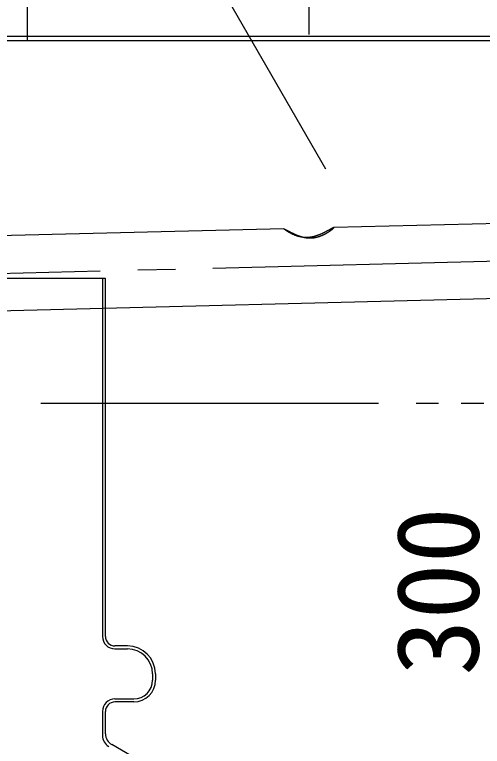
# Model space of a CAD drawing. Units: millimetres, scale not verified. Extents: x -8910 to 8910, y -6308 to 6308.
# Drawn here: x -5256 to -4882, y -1988 to -1403 of the extents above; entities that cross this region are included whole.
import ezdxf
from ezdxf.enums import TextEntityAlignment as Align

# ---------------------------------------------------------------- set-up
doc = ezdxf.new("R2010")
doc.units = ezdxf.units.MM
doc.header["$LTSCALE"] = 30
doc.linetypes.add('CHAIN2', pattern=[12, 9, -1, 1, -1])
doc.linetypes.add('DOUBLE_CHAIN2', pattern=[12.8, 9, -1, 0.6, -0.6, 0.6, -1])
doc.layers.add('0-5_空気管', color=3, linetype='Continuous', lineweight=25)
doc.styles.add('ＭＳ ゴシック', font='')
doc.styles.get('ＭＳ ゴシック').set_extended_font_data('MS Gothic')

msp = doc.modelspace()

# ---------------------------------------------------------------- linework, layer by layer
at = {"layer": '0-5_空気管'}
for p, q in [((-5245.69, -1424.09), (-5245.69, -1089.09)), ((-4275.83, -1555.33), (-5000.9, -1573.46)), ((-5040.79, -1574.46), (-5780.59, -1592.97)), ((-4275.83, -1615.35), (-5800.25, -1653.48)), ((-5183.43, -1614.09), (-5335.82, -1614.09)), ((-5185.82, -1614.09), (-5185.82, -1900.22)), ((-5183.43, -1900.22), (-5183.43, -1614.09)), ((-5165.82, -1907.82), (-5175.82, -1907.82)), ((-5175.82, -1910.22), (-5165.82, -1910.22)), ((-5145.82, -1930.22), (-5145.82, -1935.22)), ((-5143.42, -1930.22), (-5143.42, -1935.22)), ((-5175.82, -1950.22), (-5160.82, -1950.22)), ((-5160.82, -1952.62), (-5175.82, -1952.62)), ((-5185.82, -1960.22), (-5185.82, -1979.45)), ((-5183.43, -1978.06), (-5183.43, -1960.22)), ((-5140.15, -2008.82), (-5178.43, -1986.72))]:
    msp.add_line(p, q, dxfattribs=at)
at = {"layer": '0-5_空気管', "linetype": 'CHAIN2'}
for p, q in [((-5020.82, -1089.09), (-5020.82, -1440.31)), ((-5817.35, -1623.9), (-4189.37, -1583.17))]:
    msp.add_line(p, q, dxfattribs=at)
at = {"layer": '0-5_空気管', "linetype": 'DOUBLE_CHAIN2'}
msp.add_line((-4197.15, -1714.09), (-5999, -1714.09), dxfattribs=at)
at = {"layer": '0-5_空気管'}
for points in [[(-5007.22, -1526.87), (-5316.89, -990.5), (-5605.24, -990.5)], [(-4775.01, -1420.89), (-5266.64, -1420.89)], [(-5266.47, -1424.09), (-4775.18, -1424.09)], [(-5040.83, -1574.51), (-5040.84, -1574.5), (-5040.84, -1574.49), (-5040.84, -1574.48), (-5040.84, -1574.47), (-5040.83, -1574.47), (-5040.82, -1574.47), (-5040.8, -1574.47), (-5040.77, -1574.47), (-5040.75, -1574.47), (-5040.72, -1574.47), (-5040.7, -1574.48), (-5040.67, -1574.48), (-5040.65, -1574.49), (-5040.59, -1574.51), (-5040.56, -1574.53), (-5040.52, -1574.54), (-5040.48, -1574.56), (-5040.43, -1574.58), (-5040.37, -1574.61), (-5040.31, -1574.64), (-5040.24, -1574.67), (-5040.09, -1574.74), (-5040.01, -1574.78), (-5039.93, -1574.82), (-5039.85, -1574.86), (-5039.78, -1574.9), (-5039.7, -1574.94), (-5039.63, -1574.98), (-5039.55, -1575.01), (-5039.48, -1575.06), (-5039.4, -1575.1), (-5039.32, -1575.14), (-5039.23, -1575.19), (-5039.12, -1575.25), (-5039.01, -1575.31), (-5038.89, -1575.37), (-5038.76, -1575.44), (-5038.63, -1575.51), (-5038.5, -1575.58)], [(-5037.84, -1576.66), (-5037.99, -1576.57), (-5038.13, -1576.49), (-5038.27, -1576.4), (-5038.41, -1576.31), (-5038.54, -1576.23), (-5038.66, -1576.15), (-5038.77, -1576.08), (-5038.87, -1576.01), (-5038.96, -1575.95), (-5039.05, -1575.9), (-5039.14, -1575.84), (-5039.22, -1575.78), (-5039.3, -1575.73), (-5039.39, -1575.66), (-5039.48, -1575.6), (-5039.57, -1575.53), (-5039.67, -1575.47), (-5039.76, -1575.4), (-5039.85, -1575.33), (-5039.94, -1575.27), (-5040.02, -1575.21), (-5040.1, -1575.15), (-5040.17, -1575.1), (-5040.23, -1575.05), (-5040.29, -1575.01), (-5040.34, -1574.97), (-5040.38, -1574.94), (-5040.42, -1574.9), (-5040.46, -1574.87), (-5040.5, -1574.83), (-5040.54, -1574.8), (-5040.59, -1574.76), (-5040.63, -1574.73), (-5040.66, -1574.69), (-5040.7, -1574.66), (-5040.78, -1574.57), (-5040.8, -1574.55), (-5040.82, -1574.53), (-5040.83, -1574.51)], [(-5038.5, -1575.58), (-5038.37, -1575.65), (-5038.24, -1575.72), (-5038.11, -1575.79), (-5037.99, -1575.85), (-5037.66, -1576.03), (-5037.55, -1576.09), (-5037.43, -1576.16), (-5037.3, -1576.23), (-5037.16, -1576.3), (-5037.01, -1576.38), (-5036.84, -1576.47), (-5036.67, -1576.56), (-5036.5, -1576.65), (-5036.32, -1576.75), (-5036.15, -1576.83), (-5035.97, -1576.93), (-5035.82, -1577.01), (-5035.66, -1577.09), (-5035.52, -1577.16), (-5035.24, -1577.31), (-5035.1, -1577.38), (-5034.96, -1577.45), (-5034.81, -1577.53), (-5034.64, -1577.61), (-5034.47, -1577.7), (-5034.27, -1577.79), (-5034.08, -1577.89), (-5033.87, -1577.98), (-5033.67, -1578.08), (-5033.47, -1578.18), (-5033.27, -1578.27), (-5033.09, -1578.36), (-5032.91, -1578.45), (-5032.74, -1578.52), (-5032.58, -1578.6), (-5032.42, -1578.67), (-5032.26, -1578.75), (-5032.09, -1578.82), (-5031.91, -1578.9)], [(-5031.06, -1579.96), (-5031.26, -1579.89), (-5031.44, -1579.83), (-5031.61, -1579.76), (-5031.78, -1579.7), (-5031.96, -1579.63), (-5032.14, -1579.55), (-5032.33, -1579.48), (-5032.53, -1579.39), (-5032.74, -1579.3), (-5033.19, -1579.11), (-5033.41, -1579.01), (-5033.62, -1578.91), (-5033.83, -1578.82), (-5034.02, -1578.73), (-5034.2, -1578.65), (-5034.36, -1578.58), (-5034.51, -1578.5), (-5034.8, -1578.36), (-5034.94, -1578.29), (-5035.09, -1578.21), (-5035.24, -1578.13), (-5035.41, -1578.05), (-5035.58, -1577.95), (-5035.75, -1577.86), (-5035.93, -1577.77), (-5036.1, -1577.67), (-5036.27, -1577.58), (-5036.44, -1577.49), (-5036.59, -1577.4), (-5036.73, -1577.32), (-5036.86, -1577.25), (-5036.99, -1577.18), (-5037.1, -1577.11), (-5037.22, -1577.05), (-5037.33, -1576.98), (-5037.45, -1576.9), (-5037.57, -1576.83), (-5037.71, -1576.75), (-5037.84, -1576.66)], [(-5031.91, -1578.9), (-5031.71, -1578.98), (-5031.5, -1579.08), (-5031.27, -1579.17), (-5031.03, -1579.27), (-5030.79, -1579.37), (-5030.54, -1579.47), (-5030.3, -1579.57), (-5030.07, -1579.66), (-5029.85, -1579.75), (-5029.64, -1579.83), (-5029.44, -1579.91), (-5029.26, -1579.98), (-5029.07, -1580.05), (-5028.88, -1580.12), (-5028.69, -1580.18), (-5028.48, -1580.25), (-5028.26, -1580.32), (-5028.02, -1580.4), (-5027.76, -1580.48), (-5027.49, -1580.56), (-5026.95, -1580.73), (-5026.68, -1580.81), (-5026.42, -1580.88), (-5026.17, -1580.95), (-5025.94, -1581.01), (-5025.72, -1581.07), (-5025.52, -1581.12), (-5025.32, -1581.17), (-5025.11, -1581.21), (-5024.9, -1581.26), (-5024.68, -1581.3), (-5024.44, -1581.35), (-5024.18, -1581.39), (-5023.91, -1581.44), (-5023.63, -1581.48), (-5023.34, -1581.52), (-5023.05, -1581.57), (-5022.77, -1581.61), (-5022.5, -1581.64)], [(-5007.95, -1577.16), (-5008.15, -1577.26), (-5008.35, -1577.36), (-5008.53, -1577.46), (-5008.88, -1577.63), (-5009.03, -1577.71), (-5009.2, -1577.78), (-5009.36, -1577.86), (-5009.53, -1577.95), (-5009.71, -1578.03), (-5009.9, -1578.12), (-5010.12, -1578.22), (-5010.35, -1578.32), (-5010.58, -1578.43), (-5010.83, -1578.54), (-5011.31, -1578.75), (-5011.55, -1578.85), (-5011.77, -1578.95), (-5011.98, -1579.04), (-5012.17, -1579.12), (-5012.36, -1579.2), (-5012.55, -1579.27), (-5012.74, -1579.35), (-5012.93, -1579.42), (-5013.14, -1579.5), (-5013.36, -1579.58), (-5013.6, -1579.67), (-5013.86, -1579.76), (-5014.13, -1579.85), (-5014.4, -1579.94), (-5014.67, -1580.03), (-5015.2, -1580.21), (-5015.45, -1580.29), (-5015.68, -1580.36), (-5015.9, -1580.43), (-5016.1, -1580.49), (-5016.31, -1580.54), (-5016.51, -1580.6), (-5016.72, -1580.65), (-5016.94, -1580.7)], [(-5013.15, -1580.74), (-5012.94, -1580.68), (-5012.72, -1580.6), (-5012.49, -1580.52), (-5012.25, -1580.43), (-5011.99, -1580.34), (-5011.73, -1580.25), (-5011.48, -1580.15), (-5011.23, -1580.05), (-5010.99, -1579.96), (-5010.76, -1579.87), (-5010.56, -1579.79), (-5010.36, -1579.71), (-5010.18, -1579.63), (-5010.01, -1579.56), (-5009.84, -1579.48), (-5009.66, -1579.4), (-5009.48, -1579.31), (-5009.29, -1579.22), (-5009.09, -1579.12), (-5008.88, -1579.02), (-5008.66, -1578.91), (-5008.44, -1578.79), (-5008.22, -1578.68), (-5008, -1578.57), (-5007.8, -1578.46), (-5007.61, -1578.37), (-5007.43, -1578.27), (-5007.27, -1578.18), (-5007.12, -1578.1), (-5006.97, -1578.02), (-5006.83, -1577.94), (-5006.69, -1577.86), (-5006.54, -1577.77), (-5006.39, -1577.68), (-5006.23, -1577.58), (-5006.06, -1577.48), (-5005.88, -1577.37), (-5005.54, -1577.16), (-5005.37, -1577.05)], [(-5002.17, -1574.02), (-5002.25, -1574.06), (-5002.33, -1574.11), (-5002.42, -1574.16), (-5002.52, -1574.21), (-5002.64, -1574.27), (-5002.76, -1574.34), (-5002.88, -1574.41), (-5003.01, -1574.48), (-5003.15, -1574.56), (-5003.28, -1574.63), (-5003.41, -1574.7), (-5003.53, -1574.77), (-5003.65, -1574.83), (-5003.76, -1574.9), (-5003.87, -1574.96), (-5003.98, -1575.02), (-5004.1, -1575.08), (-5004.22, -1575.15), (-5004.34, -1575.22), (-5004.48, -1575.3), (-5004.63, -1575.38), (-5004.8, -1575.47), (-5004.97, -1575.56), (-5005.49, -1575.85), (-5005.66, -1575.94), (-5005.82, -1576.03), (-5005.97, -1576.12), (-5006.11, -1576.19), (-5006.25, -1576.27), (-5006.39, -1576.34), (-5006.52, -1576.42), (-5006.67, -1576.49), (-5006.82, -1576.57), (-5006.98, -1576.66), (-5007.16, -1576.75), (-5007.35, -1576.85), (-5007.55, -1576.95), (-5007.75, -1577.05), (-5007.95, -1577.16)], [(-5005.37, -1577.05), (-5005.2, -1576.95), (-5005.05, -1576.85), (-5004.91, -1576.77), (-5004.78, -1576.68), (-5004.66, -1576.6), (-5004.54, -1576.53), (-5004.43, -1576.45), (-5004.32, -1576.37), (-5004.2, -1576.29), (-5004.08, -1576.21), (-5003.94, -1576.12), (-5003.81, -1576.02), (-5003.38, -1575.72), (-5003.25, -1575.62), (-5003.12, -1575.53), (-5003, -1575.44), (-5002.88, -1575.36), (-5002.79, -1575.29), (-5002.69, -1575.22), (-5002.61, -1575.16), (-5002.52, -1575.09), (-5002.44, -1575.03), (-5002.36, -1574.96), (-5002.27, -1574.89), (-5002.18, -1574.82), (-5002.09, -1574.74), (-5001.99, -1574.67), (-5001.9, -1574.59), (-5001.8, -1574.51), (-5001.71, -1574.44), (-5001.63, -1574.37), (-5001.56, -1574.31), (-5001.49, -1574.25), (-5001.42, -1574.2), (-5001.37, -1574.15), (-5001.32, -1574.1), (-5001.27, -1574.06), (-5001.15, -1573.94), (-5001.11, -1573.9)], [(-5001.11, -1573.9), (-5001.07, -1573.85), (-5001.03, -1573.81), (-5000.99, -1573.77), (-5000.96, -1573.73), (-5000.92, -1573.69), (-5000.89, -1573.65), (-5000.87, -1573.62), (-5000.85, -1573.59), (-5000.83, -1573.57), (-5000.82, -1573.55), (-5000.81, -1573.53), (-5000.81, -1573.52), (-5000.81, -1573.51), (-5000.81, -1573.5), (-5000.82, -1573.49), (-5000.83, -1573.48), (-5000.85, -1573.48), (-5000.86, -1573.47), (-5000.88, -1573.47), (-5000.95, -1573.47), (-5000.98, -1573.47), (-5001.03, -1573.48), (-5001.06, -1573.49), (-5001.1, -1573.51), (-5001.13, -1573.52), (-5001.17, -1573.54), (-5001.22, -1573.56), (-5001.28, -1573.58), (-5001.34, -1573.61), (-5001.41, -1573.64), (-5001.48, -1573.68), (-5001.56, -1573.72), (-5001.64, -1573.75), (-5001.72, -1573.79), (-5001.88, -1573.87), (-5001.95, -1573.91), (-5002.02, -1573.94), (-5002.1, -1573.98), (-5002.17, -1574.02)], [(-5022.27, -1581.43), (-5022.48, -1581.44), (-5022.57, -1581.44), (-5022.69, -1581.44), (-5022.81, -1581.44), (-5022.95, -1581.45), (-5023.41, -1581.45), (-5023.57, -1581.44), (-5023.73, -1581.44), (-5023.9, -1581.43), (-5024.07, -1581.43), (-5024.25, -1581.41), (-5024.44, -1581.4), (-5024.64, -1581.38), (-5024.86, -1581.36), (-5025.09, -1581.33), (-5025.35, -1581.3), (-5025.61, -1581.27), (-5025.89, -1581.23), (-5026.17, -1581.19), (-5026.45, -1581.14), (-5026.72, -1581.1), (-5026.98, -1581.06), (-5027.23, -1581.01), (-5027.46, -1580.97), (-5027.67, -1580.93), (-5027.88, -1580.89), (-5028.07, -1580.85), (-5028.27, -1580.8), (-5028.46, -1580.75), (-5028.67, -1580.69), (-5028.89, -1580.63), (-5029.12, -1580.57), (-5029.37, -1580.5), (-5029.62, -1580.42), (-5030.14, -1580.26), (-5030.39, -1580.18), (-5030.63, -1580.1), (-5030.85, -1580.03), (-5031.06, -1579.96)], [(-5022.5, -1581.64), (-5022.24, -1581.68), (-5022, -1581.7), (-5021.78, -1581.73), (-5021.56, -1581.75), (-5021.36, -1581.76), (-5021.15, -1581.77), (-5020.93, -1581.78), (-5020.71, -1581.79), (-5020.47, -1581.79), (-5020.22, -1581.79), (-5019.95, -1581.79), (-5019.66, -1581.78), (-5019.38, -1581.78), (-5019.09, -1581.77), (-5018.81, -1581.76), (-5018.54, -1581.75), (-5018.28, -1581.73), (-5018.04, -1581.72), (-5017.82, -1581.7), (-5017.61, -1581.68), (-5017.4, -1581.66), (-5017.19, -1581.64), (-5016.98, -1581.61), (-5016.76, -1581.57), (-5016.53, -1581.53), (-5016.28, -1581.49), (-5016.01, -1581.43), (-5015.73, -1581.38), (-5015.45, -1581.32), (-5015.17, -1581.26), (-5014.89, -1581.2), (-5014.63, -1581.14), (-5014.38, -1581.09), (-5014.15, -1581.03), (-5013.94, -1580.98), (-5013.74, -1580.92), (-5013.54, -1580.87), (-5013.35, -1580.81), (-5013.15, -1580.74)], [(-5016.94, -1580.7), (-5017.18, -1580.76), (-5017.44, -1580.81), (-5017.71, -1580.87), (-5017.99, -1580.93), (-5018.28, -1580.98), (-5018.57, -1581.04), (-5018.86, -1581.09), (-5019.13, -1581.14), (-5019.39, -1581.19), (-5019.63, -1581.22), (-5019.85, -1581.26), (-5020.06, -1581.29), (-5020.25, -1581.31), (-5020.43, -1581.33), (-5020.61, -1581.35), (-5020.78, -1581.37), (-5020.95, -1581.38), (-5021.11, -1581.39), (-5021.27, -1581.4), (-5021.43, -1581.4), (-5021.58, -1581.41), (-5021.72, -1581.42), (-5021.84, -1581.42), (-5021.96, -1581.42), (-5022.27, -1581.43)]]:
    msp.add_lwpolyline(points, dxfattribs=at)
for centre, radius, start, end in [((-5175.82, -1900.22), 10, 180, 270), ((-5175.82, -1900.22), 7.6, 180, 270), ((-5165.82, -1930.22), 22.4, 0, 90), ((-5165.82, -1930.22), 20, 0, 90), ((-5160.82, -1935.22), 17.4, 270, 0), ((-5160.82, -1935.22), 15, 270, 0), ((-5175.82, -1960.22), 10, 90, 180), ((-5175.82, -1960.22), 7.6, 90, 180), ((-5175.83, -1979.45), 10, 180, 240), ((-5173.43, -1978.06), 10, 180, 240)]:
    msp.add_arc(centre, radius, start, end, dxfattribs=at)

# ---------------------------------------------------------------- texts
at = {"layer": '0-5_空気管', "color": 4, "style": 'ＭＳ ゴシック'}
msp.add_text('300', height=65.98, rotation=90, dxfattribs=at).set_placement((-4865.35, -1931.59), align=Align.BOTTOM_LEFT)

doc.saveas('drawing.dxf')
